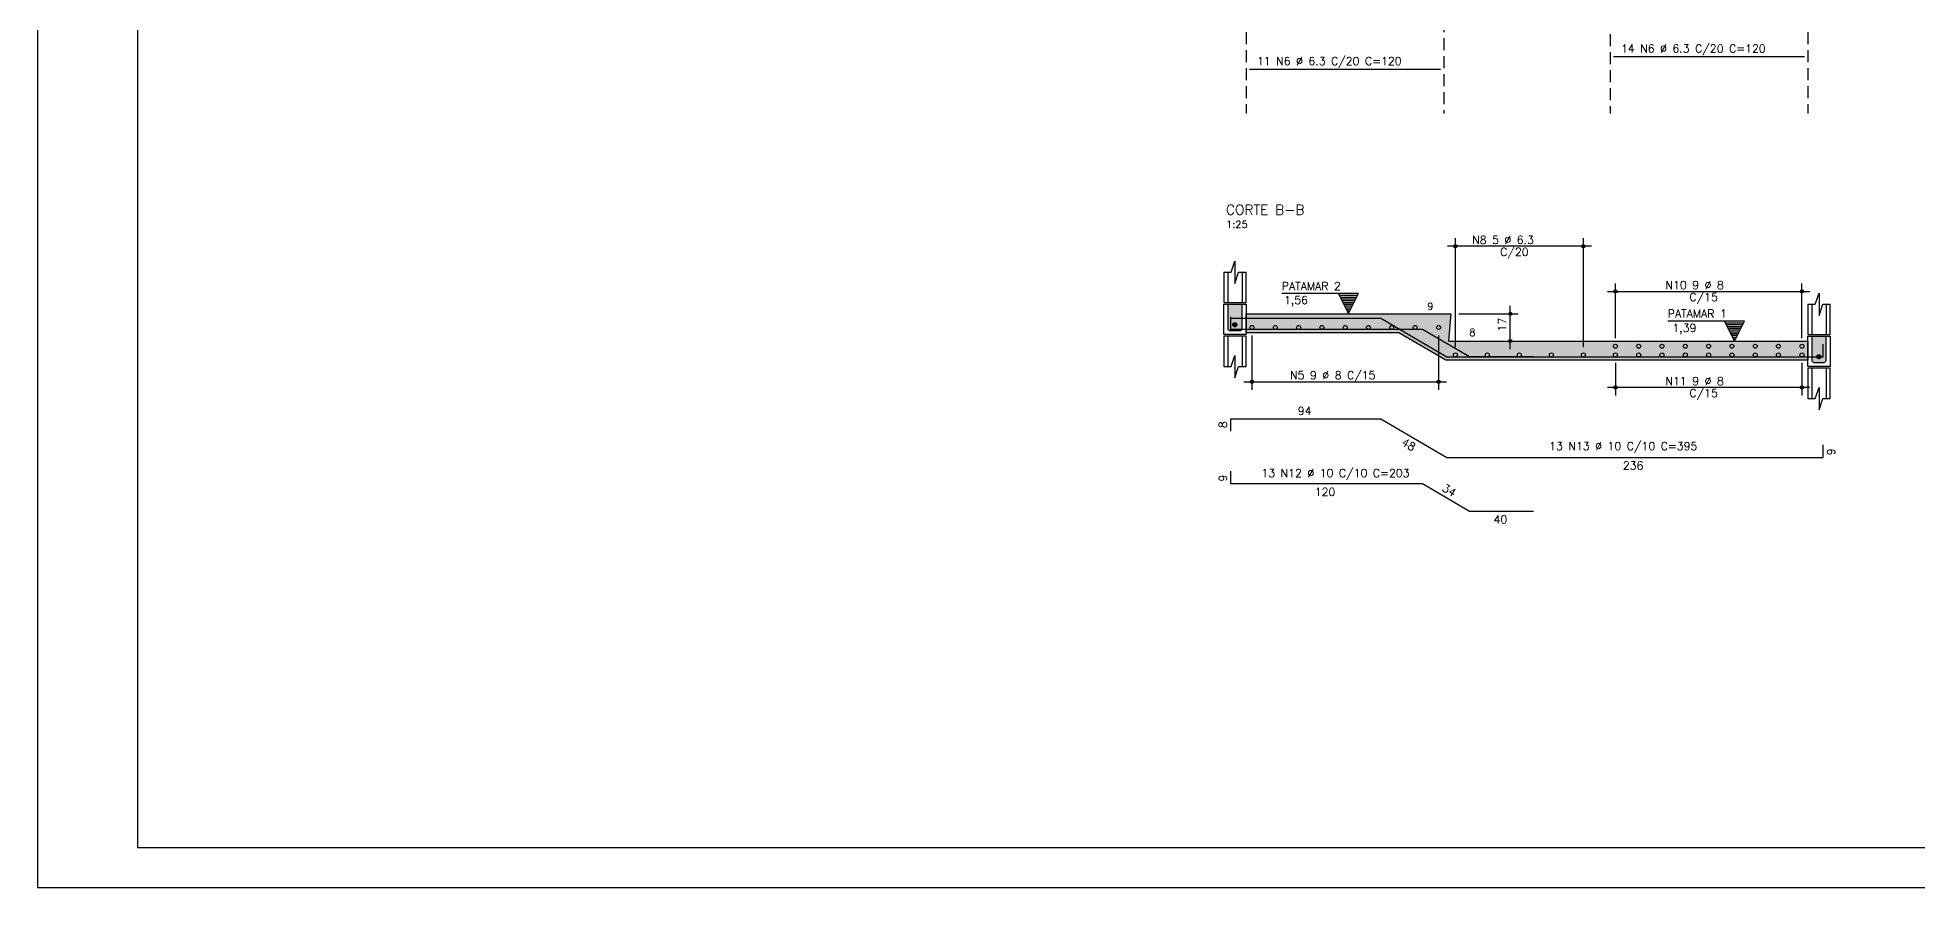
# Model space of a CAD drawing. Extents: x 0 to 84.1, y 0 to 59.4.
# Drawn here: x 0 to 46.99, y 0 to 21.25 of the extents above; entities that cross this region are included whole.
import ezdxf

# ---------------------------------------------------------------- set-up
doc = ezdxf.new("R2010")
doc.units = 0
doc.header["$MEASUREMENT"] = 0
doc.linetypes.add('ESTILO_TQS_0001', pattern=[0.45, 0.3, -0.15])
for name, color, linetype in [('ARQ_FOLHA', 7, 'CONTINUOUS'), ('PENA_01', 1, 'CONTINUOUS'), ('PENA_02', 2, 'CONTINUOUS'), ('PENA_03', 3, 'CONTINUOUS'), ('PENA_04', 4, 'CONTINUOUS'), ('PENA_05', 5, 'CONTINUOUS'), ('PENA_10', 253, 'CONTINUOUS')]:
    doc.layers.add(name, color=color, linetype=linetype)
doc.styles.get("Standard").update_dxf_attribs({"font": 'ROMANS.SHX'})

msp = doc.modelspace()

# ---------------------------------------------------------------- linework, layer by layer
at = {"layer": 'ARQ_FOLHA', "color": 1}
for points in [[(0, 0), (84.1, 0), (84.1, 59.4), (0, 59.4)], [(2.5, 1), (83.1, 1), (83.1, 58.4), (2.5, 58.4)]]:
    msp.add_lwpolyline(points, close=True, dxfattribs=at)
at = {"layer": 'PENA_01', "linetype": 'ESTILO_TQS_0001'}
for p, q in [((39.31, 28.535), (39.31, 19.349)), ((35.15, 23.035), (35.15, 19.349)), ((30.21, 21.835), (30.21, 19.349)), ((44.25, 21.835), (44.25, 19.349))]:
    msp.add_line(p, q, dxfattribs=at)
at = {"layer": 'PENA_01', "linetype": 'Continuous'}
for p, q in [((38.84, 16.032), (35.24, 16.032)), ((35.44, 13.513), (35.44, 16.232)), ((38.64, 13.513), (38.64, 16.232)), ((39.44, 13.733), (39.44, 15.102)), ((44.104, 13.733), (44.104, 15.102)), ((39.24, 14.902), (44.304, 14.902)), ((35.53, 14.343), (37.013, 14.343)), ((36.813, 13.463), (36.813, 14.543)), ((30.356, 13.801), (30.356, 12.446)), ((35.02, 13.801), (35.02, 12.446)), ((36.741, 13.663), (37.013, 13.663)), ((39.44, 13.113), (39.44, 12.301)), ((44.104, 13.113), (44.104, 12.301)), ((30.156, 12.646), (35.22, 12.646)), ((44.304, 12.501), (39.24, 12.501))]:
    msp.add_line(p, q, dxfattribs=at)
msp.add_lwpolyline([(30.21, 14.343), (35.33, 14.343), (35.27, 13.663), (44.25, 13.663), (44.25, 13.183), (35.199, 13.183), (34.026, 13.871), (30.21, 13.871), (30.21, 14.343)], dxfattribs=at)
at = {"layer": 'PENA_02', "linetype": 'Continuous'}
for points in [[(0, 0), (84.1, 0), (84.1, 59.4), (0, 59.4), (0, 0)], [(0, 0), (84.1, 0), (84.1, 59.4), (0, 59.4), (0, 0)], [(29.65, 15.383), (29.836, 15.383), (29.93, 15.663), (29.93, 15.103), (30.023, 15.383), (30.21, 15.383)], [(44.25, 14.583), (44.436, 14.583), (44.53, 14.863), (44.53, 14.303), (44.623, 14.583), (44.81, 14.583)], [(29.65, 13.023), (29.836, 13.023), (29.93, 13.303), (29.93, 12.743), (30.023, 13.023), (30.21, 13.023)], [(44.25, 12.223), (44.436, 12.223), (44.53, 12.503), (44.53, 11.943), (44.623, 12.223), (44.81, 12.223)]]:
    msp.add_lwpolyline(points, dxfattribs=at)
for centre, radius in [((35.44, 16.032), 0.0416), ((35.44, 16.032), 0.0208), ((38.64, 16.032), 0.0416), ((38.64, 16.032), 0.0208), ((39.44, 14.902), 0.0416), ((39.44, 14.902), 0.0208), ((44.104, 14.902), 0.0416), ((44.104, 14.902), 0.0208), ((36.813, 14.343), 0.04), ((36.813, 14.343), 0.02), ((36.813, 13.663), 0.04), ((36.813, 13.663), 0.02), ((30.356, 12.646), 0.0416), ((35.02, 12.646), 0.0416), ((30.356, 12.646), 0.0208), ((35.02, 12.646), 0.0208), ((39.44, 12.501), 0.0416), ((39.44, 12.501), 0.0208), ((44.104, 12.501), 0.0416), ((44.104, 12.501), 0.0208)]:
    msp.add_circle(centre, radius, dxfattribs=at)
at = {"layer": 'PENA_03', "linetype": 'Continuous'}
for p, q in [((29.65, 15.383), (29.65, 14.623)), ((29.75, 15.383), (29.75, 14.623)), ((30.11, 15.383), (30.11, 14.623)), ((30.21, 14.623), (30.21, 15.383)), ((29.65, 14.623), (30.21, 14.623)), ((33.02, 14.851), (31.1, 14.851)), ((32.77, 14.351), (32.52, 14.851)), ((32.542, 14.807), (32.997, 14.807)), ((32.564, 14.762), (32.975, 14.762)), ((32.586, 14.717), (32.953, 14.717)), ((32.609, 14.673), (32.93, 14.673)), ((32.631, 14.628), (32.908, 14.628)), ((32.653, 14.584), (32.886, 14.584)), ((32.77, 14.351), (33.02, 14.851)), ((44.25, 14.583), (44.25, 13.823)), ((44.35, 14.583), (44.35, 13.823)), ((44.71, 14.583), (44.71, 13.823)), ((44.81, 13.823), (44.81, 14.583)), ((32.676, 14.539), (32.863, 14.539)), ((32.698, 14.494), (32.841, 14.494)), ((32.72, 14.45), (32.819, 14.45)), ((32.743, 14.405), (32.797, 14.405)), ((42.667, 14.163), (40.747, 14.163)), ((42.417, 13.663), (42.167, 14.163)), ((42.19, 14.119), (42.645, 14.119)), ((42.417, 13.663), (42.667, 14.163)), ((30.21, 13.783), (29.65, 13.783)), ((29.65, 13.783), (29.65, 13.023)), ((29.75, 13.783), (29.75, 13.023)), ((30.11, 13.783), (30.11, 13.023)), ((30.21, 13.023), (30.21, 13.783)), ((42.212, 14.074), (42.623, 14.074)), ((42.234, 14.029), (42.6, 14.029)), ((42.257, 13.985), (42.578, 13.985)), ((42.279, 13.94), (42.556, 13.94)), ((42.301, 13.896), (42.534, 13.896)), ((42.323, 13.851), (42.511, 13.851)), ((42.346, 13.806), (42.489, 13.806)), ((42.368, 13.762), (42.467, 13.762)), ((42.39, 13.717), (42.444, 13.717)), ((44.25, 13.823), (44.81, 13.823)), ((44.25, 12.983), (44.25, 12.223)), ((44.81, 12.983), (44.25, 12.983)), ((44.35, 12.983), (44.35, 12.223)), ((44.71, 12.983), (44.71, 12.223)), ((44.81, 12.223), (44.81, 12.983))]:
    msp.add_line(p, q, dxfattribs=at)
for points in [[(30.21, 13.823), (29.65, 13.823), (29.65, 14.583), (30.21, 14.583), (30.21, 13.823)], [(29.75, 14.583), (29.75, 13.963), (29.79, 13.923), (30.07, 13.923), (30.11, 13.963), (30.11, 14.583)], [(32.52, 14.851), (32.77, 14.351), (33.02, 14.851), (32.52, 14.851)], [(29.877, 14.07), (29.878, 14.08), (29.882, 14.09), (29.887, 14.099), (29.894, 14.107), (29.902, 14.113), (29.912, 14.117), (29.922, 14.119), (29.932, 14.119), (29.943, 14.117), (29.952, 14.113), (29.961, 14.107), (29.968, 14.099), (29.973, 14.09), (29.976, 14.08), (29.977, 14.07), (29.976, 14.059), (29.973, 14.049), (29.968, 14.04), (29.961, 14.032), (29.952, 14.026), (29.943, 14.022), (29.932, 14.02), (29.922, 14.02), (29.912, 14.022), (29.902, 14.026), (29.894, 14.032), (29.887, 14.04), (29.882, 14.049), (29.878, 14.059), (29.877, 14.07)], [(42.167, 14.163), (42.417, 13.663), (42.667, 14.163), (42.167, 14.163)], [(44.81, 13.023), (44.25, 13.023), (44.25, 13.783), (44.81, 13.783), (44.81, 13.023)], [(44.35, 13.783), (44.35, 13.163), (44.39, 13.123), (44.67, 13.123), (44.71, 13.163), (44.71, 13.783)], [(44.477, 13.27), (44.478, 13.28), (44.482, 13.29), (44.487, 13.299), (44.494, 13.307), (44.502, 13.313), (44.512, 13.317), (44.522, 13.319), (44.532, 13.319), (44.543, 13.317), (44.552, 13.313), (44.561, 13.307), (44.568, 13.299), (44.573, 13.29), (44.576, 13.28), (44.577, 13.27), (44.576, 13.259), (44.573, 13.249), (44.568, 13.24), (44.561, 13.232), (44.552, 13.226), (44.543, 13.222), (44.532, 13.22), (44.522, 13.22), (44.512, 13.222), (44.502, 13.226), (44.494, 13.232), (44.487, 13.24), (44.482, 13.249), (44.478, 13.259), (44.477, 13.27)]]:
    msp.add_lwpolyline(points, dxfattribs=at)
for centre in [(29.927, 14.07), (30.356, 14.001), (30.938, 14.001), (31.521, 14.001), (32.103, 14.001), (32.686, 14.001), (33.268, 14.001), (33.851, 14.001), (34.433, 14.001), (35.02, 14.001), (35.44, 13.313), (36.24, 13.313), (37.04, 13.313), (37.84, 13.313), (38.64, 13.313), (39.44, 13.533), (39.44, 13.313), (40.022, 13.533), (40.022, 13.313), (40.605, 13.533), (40.605, 13.313), (41.187, 13.533), (41.187, 13.313), (41.77, 13.533), (41.77, 13.313), (42.352, 13.533), (42.352, 13.313), (42.935, 13.533), (42.935, 13.313), (43.517, 13.533), (43.517, 13.313), (44.104, 13.533), (44.104, 13.313), (44.527, 13.27)]:
    msp.add_circle(centre, 0.05, dxfattribs=at)
for points in [[(29.877, 14.07), (29.912, 14.117), (29.922, 14.119)], [(29.877, 14.07), (29.922, 14.119), (29.932, 14.119)], [(29.877, 14.07), (29.932, 14.119), (29.943, 14.117)], [(29.877, 14.07), (29.902, 14.113), (29.912, 14.117)], [(29.877, 14.07), (29.943, 14.117), (29.952, 14.113)], [(29.877, 14.07), (29.894, 14.107), (29.902, 14.113)], [(29.877, 14.07), (29.952, 14.113), (29.961, 14.107)], [(29.877, 14.07), (29.887, 14.099), (29.894, 14.107)], [(29.877, 14.07), (29.961, 14.107), (29.968, 14.099)], [(29.877, 14.07), (29.882, 14.09), (29.887, 14.099)], [(29.877, 14.07), (29.968, 14.099), (29.973, 14.09)], [(29.877, 14.07), (29.878, 14.08), (29.882, 14.09)], [(29.877, 14.07), (29.973, 14.09), (29.976, 14.08)], [(29.877, 14.07), (29.976, 14.08), (29.977, 14.07)], [(29.877, 14.07), (29.977, 14.07), (29.976, 14.059)], [(29.877, 14.07), (29.976, 14.059), (29.973, 14.049)], [(29.877, 14.07), (29.973, 14.049), (29.968, 14.04)], [(29.877, 14.07), (29.968, 14.04), (29.961, 14.032)], [(29.877, 14.07), (29.961, 14.032), (29.952, 14.026)], [(29.877, 14.07), (29.952, 14.026), (29.943, 14.022)], [(29.877, 14.07), (29.943, 14.022), (29.932, 14.02)], [(29.877, 14.07), (29.932, 14.02), (29.922, 14.02)], [(29.877, 14.07), (29.922, 14.02), (29.912, 14.022)], [(29.877, 14.07), (29.912, 14.022), (29.902, 14.026)], [(29.877, 14.07), (29.902, 14.026), (29.894, 14.032)], [(29.877, 14.07), (29.894, 14.032), (29.887, 14.04)], [(29.877, 14.07), (29.887, 14.04), (29.882, 14.049)], [(29.877, 14.07), (29.882, 14.049), (29.878, 14.059)], [(29.877, 14.07), (29.878, 14.059), (29.877, 14.07)], [(44.477, 13.27), (44.512, 13.317), (44.522, 13.319)], [(44.477, 13.27), (44.522, 13.319), (44.532, 13.319)], [(44.477, 13.27), (44.532, 13.319), (44.543, 13.317)], [(44.477, 13.27), (44.502, 13.313), (44.512, 13.317)], [(44.477, 13.27), (44.543, 13.317), (44.552, 13.313)], [(44.477, 13.27), (44.494, 13.307), (44.502, 13.313)], [(44.477, 13.27), (44.552, 13.313), (44.561, 13.307)], [(44.477, 13.27), (44.487, 13.299), (44.494, 13.307)], [(44.477, 13.27), (44.561, 13.307), (44.568, 13.299)], [(44.477, 13.27), (44.482, 13.29), (44.487, 13.299)], [(44.477, 13.27), (44.568, 13.299), (44.573, 13.29)], [(44.477, 13.27), (44.478, 13.28), (44.482, 13.29)], [(44.477, 13.27), (44.573, 13.29), (44.576, 13.28)], [(44.477, 13.27), (44.576, 13.28), (44.577, 13.27)], [(44.477, 13.27), (44.577, 13.27), (44.576, 13.259)], [(44.477, 13.27), (44.576, 13.259), (44.573, 13.249)], [(44.477, 13.27), (44.573, 13.249), (44.568, 13.24)], [(44.477, 13.27), (44.568, 13.24), (44.561, 13.232)], [(44.477, 13.27), (44.561, 13.232), (44.552, 13.226)], [(44.477, 13.27), (44.552, 13.226), (44.543, 13.222)], [(44.477, 13.27), (44.543, 13.222), (44.532, 13.22)], [(44.477, 13.27), (44.532, 13.22), (44.522, 13.22)], [(44.477, 13.27), (44.522, 13.22), (44.512, 13.222)], [(44.477, 13.27), (44.512, 13.222), (44.502, 13.226)], [(44.477, 13.27), (44.502, 13.226), (44.494, 13.232)], [(44.477, 13.27), (44.494, 13.232), (44.487, 13.24)], [(44.477, 13.27), (44.487, 13.24), (44.482, 13.249)], [(44.477, 13.27), (44.482, 13.249), (44.478, 13.259)], [(44.477, 13.27), (44.478, 13.259), (44.477, 13.27)]]:
    msp.add_solid(points, dxfattribs=at)
at = {"layer": 'PENA_05', "linetype": 'Continuous'}
for p, q in [((39.39, 20.776), (44.17, 20.776)), ((30.29, 20.463), (35.07, 20.463)), ((29.83, 13.951), (29.83, 14.271)), ((29.83, 13.927), (29.83, 14.231)), ((29.83, 14.231), (33.574, 14.231)), ((33.574, 14.231), (35.225, 13.263)), ((34.621, 13.951), (29.83, 13.951)), ((35.795, 13.263), (34.621, 13.951)), ((35.225, 13.263), (44.63, 13.263)), ((37.395, 13.263), (35.795, 13.263)), ((44.63, 13.263), (44.63, 13.583)), ((29.83, 11.412), (29.83, 11.716)), ((29.83, 11.716), (33.574, 11.716)), ((33.574, 11.716), (35.225, 10.748)), ((44.63, 10.748), (44.63, 11.068)), ((29.83, 10.089), (29.83, 10.409)), ((35.225, 10.748), (44.63, 10.748)), ((34.621, 10.089), (29.83, 10.089)), ((35.795, 9.401), (34.621, 10.089)), ((37.395, 9.401), (35.795, 9.401))]:
    msp.add_line(p, q, dxfattribs=at)
at = {"layer": 'PENA_10', "linetype": 'Continuous'}
for points in [[(30.11, 14.583), (29.75, 14.583), (29.75, 13.963)], [(30.11, 14.583), (29.75, 13.963), (29.79, 13.923)], [(30.11, 14.583), (29.79, 13.923), (30.07, 13.923)], [(30.11, 14.583), (30.07, 13.923), (30.11, 13.963)], [(30.11, 14.583), (30.11, 13.963), (30.11, 14.583)], [(35.33, 14.343), (34.026, 13.871), (30.21, 13.871)], [(30.21, 13.871), (30.21, 14.343), (35.33, 14.343)], [(35.199, 13.183), (34.026, 13.871), (35.33, 14.343)], [(35.27, 13.663), (35.199, 13.183), (35.33, 14.343)], [(44.25, 13.183), (35.199, 13.183), (35.27, 13.663)], [(44.25, 13.663), (44.25, 13.183), (35.27, 13.663)], [(44.71, 13.783), (44.35, 13.783), (44.35, 13.163)], [(44.71, 13.783), (44.35, 13.163), (44.39, 13.123)], [(44.71, 13.783), (44.39, 13.123), (44.67, 13.123)], [(44.71, 13.783), (44.67, 13.123), (44.71, 13.163)], [(44.71, 13.783), (44.71, 13.163), (44.71, 13.783)]]:
    msp.add_solid(points, dxfattribs=at)

# ---------------------------------------------------------------- texts
at = {"layer": 'PENA_03', "linetype": 'Continuous'}
for s, height, p in [('11 N6 %%c 6.3 C/20 C=120', 0.2, (30.48, 20.563)), ('14 N6 %%c 6.3 C/20 C=120', 0.2, (39.58, 20.876)), ('1:25', 0.18, (29.708, 16.491)), ('N8 5 %%c 6.3', 0.2, (35.86, 16.092)), ('C/20', 0.2, (36.56, 15.792)), ('N10 9 %%c 8', 0.2, (40.692, 14.962)), ('9', 0.18, (34.738, 14.439)), ('C/15', 0.2, (41.292, 14.662)), ('8', 0.18, (35.789, 13.786)), ('N5 9 %%c 8 C/15', 0.2, (31.308, 12.706)), ('N11 9 %%c 8', 0.2, (40.692, 12.561)), ('C/15', 0.2, (41.292, 12.261)), ('94', 0.2, (31.502, 11.816)), ('13 N13 %%c 10 C/10 C=395', 0.2, (37.786, 10.935)), ('13 N12 %%c 10 C/10 C=203', 0.2, (30.592, 10.26)), ('236', 0.2, (39.627, 10.448)), ('120', 0.2, (31.925, 9.789)), ('40', 0.2, (36.395, 9.101))]:
    msp.add_text(s, height=height, dxfattribs=at).set_placement(p)
for s, rotation, p in [('17', 90, (36.708, 13.902)), ('8', 90, (29.73, 11.484)), ('48', 329.6209, (34.075, 11.074)), ('9', 90, (44.93, 10.808)), ('9', 90, (29.73, 10.149)), ('34', 329.6209, (35.086, 9.932))]:
    msp.add_text(s, height=0.2, rotation=rotation, dxfattribs=at).set_placement(p)
at = {"layer": 'PENA_04', "linetype": 'Continuous'}
for s, p in [('PATAMAR 2', (31.102, 14.935)), ('1,56', (31.156, 14.588)), ('PATAMAR 1', (40.75, 14.247)), ('1,39', (40.865, 13.891))]:
    msp.add_text(s, height=0.2, dxfattribs=at).set_placement(p)
at = {"layer": 'PENA_05', "linetype": 'Continuous'}
msp.add_text('CORTE B-B', height=0.25, dxfattribs=at).set_placement((29.706, 16.82))

doc.saveas('drawing.dxf')
